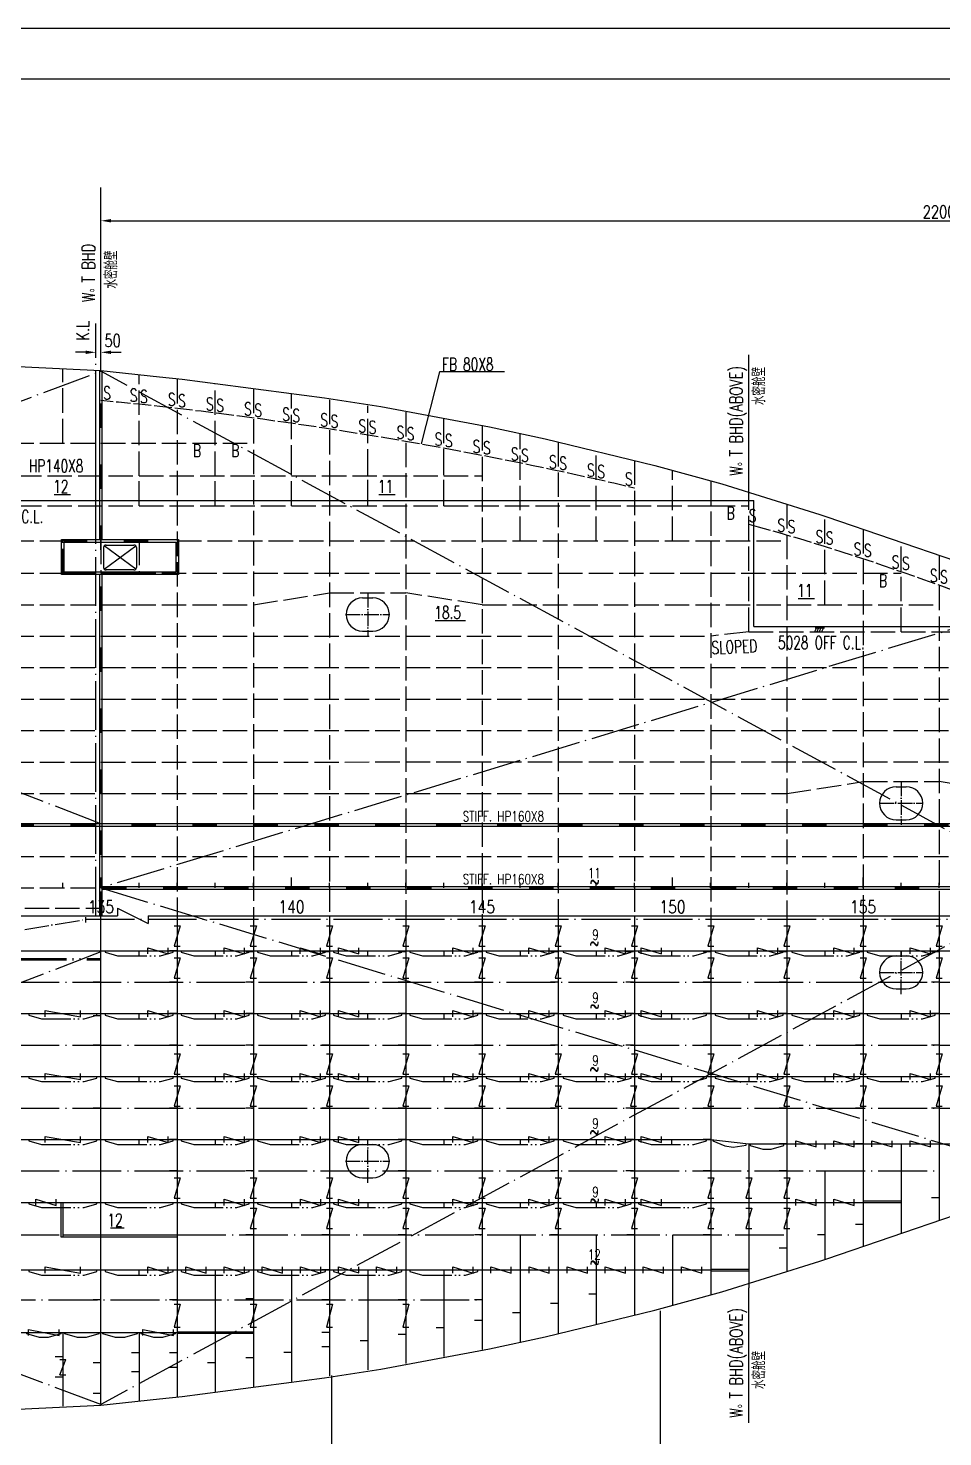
# Model space of a CAD drawing. Extents: x 373818 to 564480, y 322172 to 634257.
# Drawn here: x 522664 to 540666, y 414178 to 441899 of the extents above; entities that cross this region are included whole.
import ezdxf
from ezdxf.enums import TextEntityAlignment as Align

# ---------------------------------------------------------------- set-up
doc = ezdxf.new("R2010")
doc.units = 0
doc.header["$LTSCALE"] = 40
doc.header["$MEASUREMENT"] = 0
for name, pattern in [('ACAD_ISO02W100', [15, 12, -3]), ('ACAD_ISO03W100', [30, 12, -18]), ('ACAD_ISO04W100', [30.5, 24, -3, 0.5, -3]), ('ACAD_ISO05W100', [34, 24, -3, 0.5, -3, 0.5, -3])]:
    doc.linetypes.add(name, pattern=pattern)
doc.layers.get('0').update_dxf_attribs({"linetype": 'CONTINUOUS'})
doc.layers.get('DEFPOINTS').update_dxf_attribs({"linetype": 'CONTINUOUS'})
for name, color, linetype in [('01CONTINUOUS', 2, 'CONTINUOUS'), ('BT_ENG', 7, 'CONTINUOUS'), ('C-CEN', 4, 'ACAD_ISO04W100'), ('C-CON', 4, 'CONTINUOUS'), ('C-DAS', 4, 'ACAD_ISO02W100'), ('C-PH', 4, 'ACAD_ISO05W100'), ('FRAME', 7, 'CONTINUOUS'), ('Y-CON', 2, 'CONTINUOUS'), ('Y-DAS', 2, 'ACAD_ISO02W100'), ('Y-H', 2, 'ACAD_ISO03W100')]:
    doc.layers.add(name, color=color, linetype=linetype)
doc.styles.add('ROMANS', font='romans.shx', dxfattribs={"width": 0.75, "height": 250, "bigfont": 'hzdx.shx'})
doc.dimstyles.new('DM-100', dxfattribs={"dimscale": 0, "dimtxt": 250, "dimasz": 200, "dimexe": 30, "dimexo": 30, "dimgap": 50, "dimtad": 1, "dimdec": 0, "dimzin": 0, "dimdsep": 46, "dimtxsty": 'ROMANS', "dimcen": 0, "dimclrd": 1, "dimclre": 1, "dimclrt": 1, "dimadec": 0, "dimazin": 0, "dimtfac": 1, "dimtdec": 0, "dimtmove": 0, "dimatfit": 3, "dimfxl": 0, "dimtolj": 1, "dimtzin": 0, "dimarcsym": 0})

# ---------------------------------------------------------------- blocks, each defined once
blk = doc.blocks.new('*D15')
at = {"color": 1, "linetype": 'ByBlock', "transparency": 16777216}
blk.add_line((524296, 442500), (557628, 442500), dxfattribs=at)
for points in [[(524296, 442534), (524296, 442467), (524096, 442500)], [(557628, 442534), (557628, 442467), (557828, 442500)]]:
    blk.add_solid(points, dxfattribs=at)
at = {"layer": 'DEFPOINTS', "color": 0, "linetype": 'ByBlock', "transparency": 16777216}
for p in [(524096, 442500), (557828, 442500), (557828, 442500)]:
    blk.add_point(p, dxfattribs=at)
at = {"color": 1, "linetype": 'ByBlock', "transparency": 16777216, "insert": (540962, 442675), "char_height": 250, "attachment_point": 5, "style": 'ROMANS'}
blk.add_mtext('\\A1;2200 A.B.L', dxfattribs=at)

msp = doc.modelspace()

# ---------------------------------------------------------------- linework, layer by layer
at = {"color": 2}
msp.add_line((417692.4, 440899.4), (562792.4, 440899.4), dxfattribs=at)
for p, q in [((524096.41, 435134.75), (524096.41, 438765.05)), ((524096.41, 435303.84), (524096.41, 438765.05)), ((536846.41, 432842.19), (536846.41, 435471.88)), ((524071.41, 431836.75), (524071.41, 435150.11)), ((524121.41, 431836.75), (524121.41, 435145.32)), ((530759.68, 435133.95), (530401.3, 433718.13)), ((532038.97, 435133.95), (530759.68, 435133.95)), ((523321.41, 431146.75), (523321.41, 431836.75)), ((523321.41, 431836.75), (525621.41, 431836.75)), ((523371.41, 431196.75), (523371.41, 431786.75)), ((523371.41, 431786.75), (525571.41, 431786.75)), ((525571.41, 431786.75), (525571.41, 431196.75)), ((525621.41, 431836.75), (525621.41, 431146.75)), ((525621.41, 431146.75), (523321.41, 431146.75)), ((525571.41, 431196.75), (523371.41, 431196.75)), ((524071.41, 424431.75), (524071.41, 431146.75)), ((524121.41, 424431.75), (524121.41, 431146.75)), ((538107.51, 430021.75), (538330.6, 430021.75)), ((538178.55, 430097.15), (538141.18, 430021.75)), ((538151.94, 430097.15), (538337.47, 430097.15)), ((538221.84, 430097.15), (538184.47, 430021.75)), ((538268.41, 430097.15), (538231.04, 430021.75)), ((538316.3, 430097.15), (538278.93, 430021.75)), ((521096.41, 426244.75), (542821.41, 426244.75)), ((521096.41, 426194.75), (542821.41, 426194.75)), ((523346.41, 424981.75), (523346.41, 425081.75)), ((524096.41, 424981.75), (524096.41, 425181.75)), ((524121.41, 425006.75), (542821.41, 425006.75)), ((524846.41, 424981.75), (524846.41, 425081.75)), ((525596.41, 424981.75), (525596.41, 425081.75)), ((526346.41, 424981.75), (526346.41, 425081.75)), ((527096.41, 424981.75), (527096.41, 425081.75)), ((527846.41, 424981.75), (527846.41, 425181.75)), ((528596.41, 424981.75), (528596.41, 425081.75)), ((529346.41, 424981.75), (529346.41, 425081.75)), ((530096.41, 424981.75), (530096.41, 425081.75)), ((530846.41, 424981.75), (530846.41, 425081.75)), ((531596.41, 424981.75), (531596.41, 425181.75)), ((532346.41, 424981.75), (532346.41, 425081.75)), ((533096.41, 424981.75), (533096.41, 425081.75)), ((533846.41, 424981.75), (533846.41, 425081.75)), ((534596.41, 424981.75), (534596.41, 425081.75)), ((535346.41, 424981.75), (535346.41, 425181.75)), ((536096.41, 424981.75), (536096.41, 425081.75)), ((536846.41, 424981.75), (536846.41, 425081.75)), ((537596.41, 424981.75), (537596.41, 425081.75)), ((538346.41, 424981.75), (538346.41, 425081.75)), ((539096.41, 424981.75), (539096.41, 425181.75)), ((539846.41, 424981.75), (539846.41, 425081.75)), ((540596.41, 424981.75), (540596.41, 425081.75)), ((524121.41, 424956.75), (542821.41, 424956.75)), ((523306.42, 418792.08), (523306.42, 418111.76)), ((539096.41, 418822.08), (539846.41, 418822.08)), ((539096.41, 418792.08), (539846.41, 418792.08)), ((523306.42, 418111.76), (525596.41, 418111.76)), ((524284.55, 418292.98), (524551.57, 418292.98)), ((536098.41, 417476.75), (536846.41, 417476.75)), ((536098.41, 417446.75), (536846.41, 417446.75)), ((536846.41, 414456.05), (536846.41, 417108.36)), ((535101.26, 416659.39), (535101.26, 411532.75)), ((525596.41, 416246.75), (527096.41, 416246.75)), ((525596.41, 416216.75), (527096.41, 416216.75)), ((523286.41, 415701.75), (523406.41, 415701.75)), ((523287.26, 415400.23), (523406.41, 415701.75)), ((523287.26, 415400.23), (523407.26, 415400.23)), ((528636.21, 415382.29), (528636.21, 411532.75))]:
    msp.add_line(p, q)
at = {"color": 1, "linetype": 'ByBlock'}
for p, q in [((523796.41, 435520.76), (523596.41, 435520.76)), ((524296.41, 435520.76), (524496.41, 435520.76))]:
    msp.add_line(p, q, dxfattribs=at)
at = {"color": 1}
for p, q in [((523996.41, 432601.77), (523996.41, 435169.4)), ((521196.41, 432601.77), (536946.41, 432601.75)), ((536946.41, 430121.75), (536946.41, 432601.75)), ((536946.41, 430121.75), (542846.41, 430121.75)), ((521096.41, 424431.75), (524423.46, 424431.75)), ((524423.46, 424580.88), (525023.08, 424282.62)), ((524423.46, 424580.88), (524423.46, 424431.75)), ((525023.08, 424431.75), (547071.4, 424431.75)), ((525023.08, 424431.75), (525023.08, 424282.62))]:
    msp.add_line(p, q, dxfattribs=at)
for points in [[(525536.41, 424236.75), (525656.41, 424236.75), (525536.41, 423836.75), (525656.41, 423836.75)], [(527036.41, 424236.75), (527156.41, 424236.75), (527036.41, 423836.75), (527156.41, 423836.75)], [(528536.41, 424236.75), (528656.41, 424236.75), (528536.41, 423836.75), (528656.41, 423836.75)], [(530036.41, 424236.75), (530156.41, 424236.75), (530036.41, 423836.75), (530156.41, 423836.75)], [(531536.41, 424236.75), (531656.41, 424236.75), (531536.41, 423836.75), (531656.41, 423836.75)], [(533036.41, 424236.75), (533156.41, 424236.75), (533036.41, 423836.75), (533156.41, 423836.75)], [(534536.41, 424236.75), (534656.41, 424236.75), (534536.41, 423836.75), (534656.41, 423836.75)], [(536038.41, 424236.75), (536158.41, 424236.75), (536038.41, 423836.75), (536158.41, 423836.75)], [(537536.41, 424236.75), (537656.41, 424236.75), (537536.41, 423836.75), (537656.41, 423836.75)], [(539036.41, 424236.75), (539156.41, 424236.75), (539036.41, 423836.75), (539156.41, 423836.75)], [(540536.41, 424236.75), (540656.41, 424236.75), (540536.41, 423836.75), (540656.41, 423836.75)], [(525019.44, 423683.75), (525019.44, 423803.75), (525419.44, 423683.75), (525419.44, 423803.75)], [(525536.41, 423606.75), (525656.41, 423606.75), (525536.41, 423206.75), (525656.41, 423206.75)], [(526519.44, 423683.75), (526519.44, 423803.75), (526919.44, 423683.75), (526919.44, 423803.75)], [(527036.41, 423606.75), (527156.41, 423606.75), (527036.41, 423206.75), (527156.41, 423206.75)], [(528019.44, 423683.75), (528019.44, 423803.75), (528419.44, 423683.75), (528419.44, 423803.75)], [(528536.41, 423606.75), (528656.41, 423606.75), (528536.41, 423206.75), (528656.41, 423206.75)], [(528769.39, 423683.76), (528769.39, 423803.76), (529169.39, 423683.76), (529169.39, 423803.76)], [(530036.41, 423606.75), (530156.41, 423606.75), (530036.41, 423206.75), (530156.41, 423206.75)], [(531019.44, 423683.75), (531019.44, 423803.75), (531419.44, 423683.75), (531419.44, 423803.75)], [(531536.41, 423606.75), (531656.41, 423606.75), (531536.41, 423206.75), (531656.41, 423206.75)], [(532519.44, 423683.75), (532519.44, 423803.75), (532919.44, 423683.75), (532919.44, 423803.75)], [(533036.41, 423606.75), (533156.41, 423606.75), (533036.41, 423206.75), (533156.41, 423206.75)], [(534019.44, 423683.75), (534019.44, 423803.75), (534419.44, 423683.75), (534419.44, 423803.75)], [(534536.41, 423606.75), (534656.41, 423606.75), (534536.41, 423206.75), (534656.41, 423206.75)], [(534727.4, 423683.75), (534727.4, 423803.75), (535127.4, 423683.75), (535127.4, 423803.75)], [(536038.41, 423606.75), (536158.41, 423606.75), (536038.41, 423206.75), (536158.41, 423206.75)], [(537021.44, 423683.75), (537021.44, 423803.75), (537421.44, 423683.75), (537421.44, 423803.75)], [(537536.41, 423606.75), (537656.41, 423606.75), (537536.41, 423206.75), (537656.41, 423206.75)], [(538521.44, 423683.75), (538521.44, 423803.75), (538921.44, 423683.75), (538921.44, 423803.75)], [(539036.41, 423606.75), (539156.41, 423606.75), (539036.41, 423206.75), (539156.41, 423206.75)], [(540021.44, 423683.75), (540021.44, 423803.75), (540421.44, 423683.75), (540421.44, 423803.75)], [(540536.41, 423606.75), (540656.41, 423606.75), (540536.41, 423206.75), (540656.41, 423206.75)], [(522996.41, 422445.75), (522996.41, 422565.75), (523696.41, 422445.75), (523696.41, 422565.75)], [(525019.44, 422445.75), (525019.44, 422565.75), (525419.44, 422445.75), (525419.44, 422565.75)], [(526519.44, 422445.75), (526519.44, 422565.75), (526919.44, 422445.75), (526919.44, 422565.75)], [(528019.44, 422445.75), (528019.44, 422565.75), (528419.44, 422445.75), (528419.44, 422565.75)], [(528769.39, 422445.76), (528769.39, 422565.76), (529169.39, 422445.76), (529169.39, 422565.76)], [(531019.44, 422445.75), (531019.44, 422565.75), (531419.44, 422445.75), (531419.44, 422565.75)], [(532519.44, 422445.75), (532519.44, 422565.75), (532919.44, 422445.75), (532919.44, 422565.75)], [(534019.44, 422445.75), (534019.44, 422565.75), (534419.44, 422445.75), (534419.44, 422565.75)], [(534727.4, 422445.75), (534727.4, 422565.75), (535127.4, 422445.75), (535127.4, 422565.75)], [(537021.44, 422445.75), (537021.44, 422565.75), (537421.44, 422445.75), (537421.44, 422565.75)], [(538521.44, 422445.75), (538521.44, 422565.75), (538921.44, 422445.75), (538921.44, 422565.75)], [(540021.44, 422445.75), (540021.44, 422565.75), (540421.44, 422445.75), (540421.44, 422565.75)], [(525536.41, 421716.75), (525656.41, 421716.75), (525536.41, 421316.75), (525656.41, 421316.75)], [(527036.41, 421716.75), (527156.41, 421716.75), (527036.41, 421316.75), (527156.41, 421316.75)], [(528536.41, 421716.75), (528656.41, 421716.75), (528536.41, 421316.75), (528656.41, 421316.75)], [(530036.41, 421716.75), (530156.41, 421716.75), (530036.41, 421316.75), (530156.41, 421316.75)], [(531536.41, 421716.75), (531656.41, 421716.75), (531536.41, 421316.75), (531656.41, 421316.75)], [(533036.41, 421716.75), (533156.41, 421716.75), (533036.41, 421316.75), (533156.41, 421316.75)], [(534536.41, 421716.75), (534656.41, 421716.75), (534536.41, 421316.75), (534656.41, 421316.75)], [(536038.41, 421716.75), (536158.41, 421716.75), (536038.41, 421316.75), (536158.41, 421316.75)], [(537536.41, 421716.75), (537656.41, 421716.75), (537536.41, 421316.75), (537656.41, 421316.75)], [(539036.41, 421716.75), (539156.41, 421716.75), (539036.41, 421316.75), (539156.41, 421316.75)], [(540536.41, 421716.75), (540656.41, 421716.75), (540536.41, 421316.75), (540656.41, 421316.75)], [(522996.41, 421207.75), (522996.41, 421327.75), (523696.41, 421207.75), (523696.41, 421327.75)], [(526519.44, 421207.75), (526519.44, 421327.75), (526919.44, 421207.75), (526919.44, 421327.75)], [(528019.44, 421207.75), (528019.44, 421327.75), (528419.44, 421207.75), (528419.44, 421327.75)], [(528769.39, 421207.76), (528769.39, 421327.76), (529169.39, 421207.76), (529169.39, 421327.76)], [(531019.44, 421207.75), (531019.44, 421327.75), (531419.44, 421207.75), (531419.44, 421327.75)], [(532519.44, 421207.75), (532519.44, 421327.75), (532919.44, 421207.75), (532919.44, 421327.75)], [(534019.44, 421207.75), (534019.44, 421327.75), (534419.44, 421207.75), (534419.44, 421327.75)], [(534727.4, 421207.75), (534727.4, 421327.75), (535127.4, 421207.75), (535127.4, 421327.75)], [(537021.44, 421207.75), (537021.44, 421327.75), (537421.44, 421207.75), (537421.44, 421327.75)], [(538521.44, 421207.75), (538521.44, 421327.75), (538921.44, 421207.75), (538921.44, 421327.75)], [(540021.44, 421207.75), (540021.44, 421327.75), (540421.44, 421207.75), (540421.44, 421327.75)], [(525536.41, 421086.75), (525656.41, 421086.75), (525536.41, 420686.75), (525656.41, 420686.75)], [(527036.41, 421086.75), (527156.41, 421086.75), (527036.41, 420686.75), (527156.41, 420686.75)], [(528536.41, 421086.75), (528656.41, 421086.75), (528536.41, 420686.75), (528656.41, 420686.75)], [(530036.41, 421086.75), (530156.41, 421086.75), (530036.41, 420686.75), (530156.41, 420686.75)], [(531536.41, 421086.75), (531656.41, 421086.75), (531536.41, 420686.75), (531656.41, 420686.75)], [(533036.41, 421086.75), (533156.41, 421086.75), (533036.41, 420686.75), (533156.41, 420686.75)], [(534517.42, 421086.75), (534637.42, 421086.75), (534517.42, 420686.75), (534637.42, 420686.75)], [(536038.41, 421086.75), (536158.41, 421086.75), (536038.41, 420686.75), (536158.41, 420686.75)], [(537536.41, 421086.75), (537656.41, 421086.75), (537536.41, 420686.75), (537656.41, 420686.75)], [(539036.41, 421086.75), (539156.41, 421086.75), (539036.41, 420686.75), (539156.41, 420686.75)], [(540536.41, 421086.75), (540656.41, 421086.75), (540536.41, 420686.75), (540656.41, 420686.75)], [(522996.41, 419969.75), (522996.41, 420089.75), (523696.41, 419969.75), (523696.41, 420089.75)], [(525019.44, 419969.75), (525019.44, 420089.75), (525419.44, 419969.75), (525419.44, 420089.75)], [(526519.44, 419969.74), (526519.44, 420089.74), (526919.44, 419969.74), (526919.44, 420089.74)], [(528019.44, 419969.74), (528019.44, 420089.74), (528419.44, 419969.74), (528419.44, 420089.74)], [(528769.39, 419969.75), (528769.39, 420089.75), (529169.39, 419969.75), (529169.39, 420089.75)], [(531019.44, 419969.74), (531019.44, 420089.74), (531419.44, 419969.74), (531419.44, 420089.74)], [(532519.44, 419969.74), (532519.44, 420089.74), (532919.44, 419969.74), (532919.44, 420089.74)], [(534019.44, 419969.74), (534019.44, 420089.74), (534419.44, 419969.74), (534419.44, 420089.74)], [(534727.4, 419969.74), (534727.4, 420089.74), (535127.4, 419969.74), (535127.4, 420089.74)], [(537771.44, 419881.74), (537771.44, 420001.74), (538171.44, 419881.74), (538171.44, 420001.74)], [(538521.44, 419881.74), (538521.44, 420001.74), (538921.44, 419881.74), (538921.44, 420001.74)], [(539271.44, 419881.74), (539271.44, 420001.74), (539671.44, 419881.74), (539671.44, 420001.74)], [(540021.44, 419881.74), (540021.44, 420001.74), (540421.44, 419881.74), (540421.44, 420001.74)], [(525536.41, 419276.75), (525656.41, 419276.75), (525536.41, 418876.75), (525656.41, 418876.75)], [(527036.41, 419276.75), (527156.41, 419276.75), (527036.41, 418876.75), (527156.41, 418876.75)], [(528536.41, 419276.75), (528656.41, 419276.75), (528536.41, 418876.75), (528656.41, 418876.75)], [(530036.41, 419276.75), (530156.41, 419276.75), (530036.41, 418876.75), (530156.41, 418876.75)], [(531536.41, 419276.75), (531656.41, 419276.75), (531536.41, 418876.75), (531656.41, 418876.75)], [(533036.41, 419276.75), (533156.41, 419276.75), (533036.41, 418876.75), (533156.41, 418876.75)], [(534536.41, 419276.75), (534656.41, 419276.75), (534536.41, 418876.75), (534656.41, 418876.75)], [(536038.41, 419276.75), (536158.41, 419276.75), (536038.41, 418876.75), (536158.41, 418876.75)], [(536786.41, 419276.75), (536906.41, 419276.75), (536786.41, 418876.75), (536906.41, 418876.75)], [(537536.41, 419276.75), (537656.41, 419276.75), (537536.41, 418876.75), (537656.41, 418876.75)], [(522815.59, 418732.07), (522815.59, 418852.07), (523215.59, 418732.07), (523215.59, 418852.07)], [(526521.44, 418732.08), (526521.44, 418852.08), (526921.44, 418732.08), (526921.44, 418852.08)], [(527036.41, 418677.08), (527156.41, 418677.08), (527036.41, 418277.08), (527156.41, 418277.08)], [(528021.44, 418732.08), (528021.44, 418852.08), (528421.44, 418732.08), (528421.44, 418852.08)], [(528536.41, 418677.08), (528656.41, 418677.08), (528536.41, 418277.08), (528656.41, 418277.08)], [(528771.39, 418732.1), (528771.39, 418852.1), (529171.39, 418732.1), (529171.39, 418852.1)], [(530036.41, 418677.08), (530156.41, 418677.08), (530036.41, 418277.08), (530156.41, 418277.08)], [(531019.44, 418732.07), (531019.44, 418852.07), (531419.44, 418732.07), (531419.44, 418852.07)], [(531536.41, 418677.08), (531656.41, 418677.08), (531536.41, 418277.08), (531656.41, 418277.08)], [(532519.44, 418732.07), (532519.44, 418852.07), (532919.44, 418732.07), (532919.44, 418852.07)], [(533036.41, 418677.08), (533156.41, 418677.08), (533036.41, 418277.08), (533156.41, 418277.08)], [(534019.44, 418732.07), (534019.44, 418852.07), (534419.44, 418732.07), (534419.44, 418852.07)], [(534536.41, 418677.08), (534656.41, 418677.08), (534536.41, 418277.08), (534656.41, 418277.08)], [(534727.4, 418732.07), (534727.4, 418852.07), (535127.4, 418732.07), (535127.4, 418852.07)], [(536038.41, 418677.08), (536158.41, 418677.08), (536038.41, 418277.08), (536158.41, 418277.08)], [(536786.41, 418677.08), (536906.41, 418677.08), (536786.41, 418277.08), (536906.41, 418277.08)], [(537536.41, 418677.08), (537656.41, 418677.08), (537536.41, 418277.08), (537656.41, 418277.08)], [(537771.44, 418732.08), (537771.44, 418852.08), (538171.44, 418732.08), (538171.44, 418852.08)], [(538521.44, 418732.08), (538521.44, 418852.08), (538921.44, 418732.08), (538921.44, 418852.08)], [(522996.41, 417401.75), (522996.41, 417521.75), (523696.41, 417401.75), (523696.41, 417521.75)], [(525019.44, 417401.75), (525019.44, 417521.75), (525419.44, 417401.75), (525419.44, 417521.75)], [(525769.44, 417401.74), (525769.44, 417521.74), (526169.44, 417401.74), (526169.44, 417521.74)], [(526519.44, 417401.74), (526519.44, 417521.74), (526919.44, 417401.74), (526919.44, 417521.74)], [(527271.44, 417401.76), (527271.44, 417521.76), (527671.44, 417401.76), (527671.44, 417521.76)], [(528021.44, 417401.76), (528021.44, 417521.76), (528421.44, 417401.76), (528421.44, 417521.76)], [(528771.39, 417401.77), (528771.39, 417521.77), (529171.39, 417401.77), (529171.39, 417521.77)], [(529521.39, 417401.77), (529521.39, 417521.77), (529921.39, 417401.77), (529921.39, 417521.77)], [(531021.44, 417401.76), (531021.44, 417521.76), (531421.44, 417401.76), (531421.44, 417521.76)], [(531771.44, 417401.76), (531771.44, 417521.76), (532171.44, 417401.76), (532171.44, 417521.76)], [(532521.44, 417401.76), (532521.44, 417521.76), (532921.44, 417401.76), (532921.44, 417521.76)], [(533271.44, 417401.76), (533271.44, 417521.76), (533671.44, 417401.76), (533671.44, 417521.76)], [(534021.44, 417401.76), (534021.44, 417521.76), (534421.44, 417401.76), (534421.44, 417521.76)], [(534771.44, 417401.76), (534771.44, 417521.76), (535171.44, 417401.76), (535171.44, 417521.76)], [(535523.44, 417401.76), (535523.44, 417521.76), (535923.44, 417401.76), (535923.44, 417521.76)], [(525536.41, 416786.75), (525656.41, 416786.75), (525536.41, 416336.75), (525656.41, 416336.75)], [(527036.41, 416786.75), (527156.41, 416786.75), (527036.41, 416336.75), (527156.41, 416336.75)], [(528536.41, 416786.75), (528656.41, 416786.75), (528536.41, 416336.75), (528656.41, 416336.75)], [(530036.41, 416786.74), (530156.41, 416786.74), (530036.41, 416336.74), (530156.41, 416336.74)], [(522671.41, 416171.75), (522671.41, 416291.75), (523271.41, 416171.75), (523271.41, 416291.75)], [(524921.41, 416171.75), (524921.41, 416291.75), (525521.41, 416171.75), (525521.41, 416291.75)]]:
    msp.add_lwpolyline(points)
at = {"color": 1, "linetype": 'ByBlock'}
for points in [[(523796.41, 435554.1), (523796.41, 435487.43), (523996.41, 435520.76)], [(524296.41, 435554.1), (524296.41, 435487.43), (524096.41, 435520.76)]]:
    msp.add_solid(points, dxfattribs=at)
at = {"layer": '01CONTINUOUS', "linetype": 'Continuous'}
msp.add_line((527846.41, 417461.75), (527846.41, 415264.52), dxfattribs=at)
at = {"layer": 'BT_ENG'}
msp.add_line((415192.4, 441899.4), (563792.4, 441899.4), dxfattribs=at)
at = {"layer": 'C-CEN'}
for p, q in [((523996.41, 424431.75), (523996.41, 436088.34)), ((524096.41, 426241.75), (500096.41, 435477.82)), ((500096.41, 426241.75), (524096.41, 435147.72)), ((542846.41, 424981.75), (524096.41, 435147.72)), ((524161.2, 431251.42), (524781.64, 431712.1)), ((524781.64, 431251.39), (524161.2, 431712.1)), ((542846.41, 430676.92), (524096.41, 424981.75)), ((524096.41, 424981.75), (542846.41, 419286.59)), ((542846.41, 424981.75), (524096.42, 414815.79)), ((523796.41, 424362.75), (547046.58, 424362.75)), ((524096.42, 414815.79), (500096.44, 423721.75)), ((524096.41, 423721.75), (500096.79, 414485.69)), ((521096.41, 423124.75), (547046.91, 423124.75)), ((521096.41, 421886.75), (547047.25, 421886.75)), ((521096.41, 420648.75), (544646.41, 420648.75)), ((521096.41, 419410.75), (540596.41, 419410.75)), ((521096.41, 418151.75), (523346.42, 418151.76)), ((525596.41, 418154.36), (537596.41, 418154.37)), ((521846.41, 416871.75), (531596.41, 416871.75))]:
    msp.add_line(p, q, dxfattribs=at)
at = {"layer": 'C-CEN', "ltscale": 0.3}
for p, q in [((529346.41, 430785.75), (529346.41, 429933.75)), ((528912.41, 430359.75), (529780.41, 430359.75)), ((539846.41, 427071.73), (539846.41, 426219.73)), ((539412.41, 426645.73), (540280.41, 426645.73)), ((539846.41, 422891.78), (539846.41, 423743.78)), ((539412.41, 423317.78), (540280.41, 423317.78)), ((529346.41, 419177.75), (529346.41, 420029.75)), ((528912.41, 419603.75), (529780.41, 419603.75))]:
    msp.add_line(p, q, dxfattribs=at)
at = {"layer": 'C-CEN', "ltscale": 0.5}
msp.add_line((522596.41, 424162.75), (523796.41, 424362.75), dxfattribs=at)
at = {"layer": 'C-CON'}
for p, q in [((523174.98, 432722.69), (523496.2, 432722.69)), ((529564.64, 432722.69), (529885.86, 432722.69)), ((524146.56, 431676.74), (524146.56, 431286.77)), ((524196.56, 431726.74), (524746.29, 431726.74)), ((524796.29, 431676.74), (524796.29, 431286.75)), ((524746.28, 431236.75), (524196.55, 431236.77)), ((529246.41, 430685.75), (529446.41, 430685.75)), ((537818.41, 430673.67), (538139.64, 430673.67)), ((530674.98, 430242.68), (531272.21, 430242.68)), ((529246.41, 430033.75), (529446.41, 430033.75)), ((539746.41, 426971.73), (539946.41, 426971.73)), ((539746.41, 426319.73), (539946.41, 426319.73)), ((539746.41, 423643.78), (539946.41, 423643.78)), ((539746.41, 422991.78), (539946.41, 422991.78)), ((529246.41, 419929.75), (529446.41, 419929.75)), ((529246.41, 419929.75), (529446.41, 419929.75)), ((529246.41, 419277.75), (529446.41, 419277.75))]:
    msp.add_line(p, q, dxfattribs=at)
for centre, radius, start, end in [((524196.56, 431676.74), 50, 90, 180), ((524746.29, 431676.74), 50, 0, 90), ((524196.56, 431286.77), 50, 180, 269.997779), ((524746.29, 431286.75), 50, 269.997779, 0), ((529246.41, 430359.75), 326, 90, 270), ((529446.41, 430359.75), 326, 270, 90), ((539746.41, 426645.73), 326, 90, 270), ((539946.41, 426645.73), 326, 270, 90), ((539746.41, 423317.78), 326, 90, 270), ((539946.41, 423317.78), 326, 270, 90), ((529246.41, 419603.75), 326, 90, 270), ((529446.41, 419603.75), 326, 270, 90)]:
    msp.add_arc(centre, radius, start, end, dxfattribs=at)
at = {"layer": 'C-DAS'}
for p, q in [((521846.41, 433091.76), (531596.41, 433091.75)), ((521096.41, 431811.76), (523346.41, 431811.75)), ((525596.41, 431811.75), (537596.41, 431811.75)), ((521096.41, 430552.75), (527096.41, 430552.75)), ((527096.41, 430552.75), (528596.41, 430785.75)), ((528596.41, 430785.75), (530096.41, 430785.75)), ((531596.41, 430552.75), (530096.41, 430785.75)), ((531596.41, 430552.75), (540596.41, 430552.75)), ((521096.41, 429314.75), (544646.41, 429314.75)), ((521096.41, 428076.75), (547033.32, 428076.75)), ((537596.41, 426838.75), (539096.41, 427071.73)), ((539096.41, 427071.73), (540596.41, 427071.73)), ((542096.41, 426838.75), (540596.41, 427071.73)), ((521096.41, 426838.75), (537596.41, 426838.75)), ((521096.41, 425600.75), (547033.39, 425600.75)), ((521096.41, 424981.75), (524121.41, 424981.75)), ((477596.41, 424581.75), (524096.41, 424581.75))]:
    msp.add_line(p, q, dxfattribs=at)
at = {"layer": 'C-DAS', "ltscale": 0.5}
for points in [[(524096.41, 434577.72), (524440.41, 434544.75), (524847.41, 434503.75), (525253.41, 434459.75), (525660.41, 434413.75), (526066.41, 434365.75), (526471.41, 434315.75), (526877.41, 434263.75), (527282.41, 434208.75), (527687.41, 434151.75), (528092.41, 434093.75), (528496.41, 434032.75), (528905.41, 433969.75), (529314.41, 433903.75), (529723.41, 433835.75), (530131.41, 433765.75), (530539.41, 433693.75), (530946.41, 433619.75), (531353.41, 433543.75), (531760.41, 433464.75), (532166.41, 433384.75), (532571.41, 433301.75), (532977.41, 433216.75), (533382.41, 433129.75), (533786.41, 433040.75), (534190.41, 432949.75), (534593.41, 432855.75), (534596.41, 432855.04)], [(536846.41, 432139.15), (537034.41, 432087.75), (537439.41, 431972.75), (537843.41, 431854.75), (538246.41, 431732.75), (538656.41, 431603.75), (539065.41, 431470.75), (539473.41, 431333.75), (539880.42, 431193.75), (540285.41, 431049.75), (540690.41, 430903.75), (541093.41, 430753.75), (541496.41, 430601.75), (541905.41, 430444.75), (542314.41, 430284.75), (542721.41, 430122.75), (542846.41, 430072.39)]]:
    msp.add_lwpolyline(points, dxfattribs=at)
at = {"layer": 'C-PH'}
for p, q in [((521096.41, 423588.75), (524096.41, 423588.75)), ((521096.41, 423563.75), (524096.41, 423563.75))]:
    msp.add_line(p, q, dxfattribs=at)
at = {"layer": 'C-PH', "ltscale": 0.6}
for points in [[(524176.41, 423743.75), (524176.41, 423714.12), (524424.45, 423643.75), (525268.38, 423643.75), (525516.41, 423714.12), (525516.41, 423743.75)], [(525676.41, 423743.75), (525676.41, 423714.12), (525924.45, 423643.75), (526768.38, 423643.75), (527016.41, 423714.12), (527016.41, 423743.75)], [(527176.41, 423743.75), (527176.41, 423714.12), (527424.45, 423643.75), (528268.38, 423643.75), (528516.41, 423714.12), (528516.41, 423743.75)], [(528676.41, 423743.75), (528676.41, 423714.12), (528924.45, 423643.75), (529768.38, 423643.75), (530016.41, 423714.12), (530016.41, 423743.75)], [(530176.41, 423743.75), (530176.41, 423714.12), (530424.45, 423643.75), (531268.38, 423643.75), (531516.41, 423714.12), (531516.41, 423743.75)], [(531676.41, 423743.75), (531676.41, 423714.12), (531924.45, 423643.75), (532768.38, 423643.75), (533016.41, 423714.12), (533016.41, 423743.75)], [(533195.41, 423743.75), (533195.41, 423714.12), (533443.44, 423643.75), (534287.37, 423643.75), (534535.41, 423714.12), (534535.41, 423743.75)], [(534676.41, 423743.75), (534676.41, 423714.12), (534924.45, 423643.75), (535768.38, 423643.75), (536016.41, 423714.12), (536016.41, 423743.75)], [(536185.24, 423743.75), (536185.24, 423714.12), (536433.28, 423643.75), (537277.2, 423643.75), (537525.24, 423714.12), (537525.24, 423743.75)], [(537695.31, 423743.75), (537695.31, 423714.12), (537943.35, 423643.75), (538787.27, 423643.75), (539035.31, 423714.12), (539035.31, 423743.75)], [(539176.41, 423743.75), (539176.41, 423714.12), (539424.45, 423643.75), (540268.38, 423643.75), (540516.41, 423714.12), (540516.41, 423743.75)], [(522676.41, 422505.75), (522676.41, 422476.12), (522924.45, 422405.75), (523768.38, 422405.75), (524016.41, 422476.12), (524016.41, 422505.75)], [(524176.41, 422505.75), (524176.41, 422476.12), (524424.45, 422405.75), (525268.38, 422405.75), (525516.41, 422476.12), (525516.41, 422505.75)], [(525676.41, 422505.75), (525676.41, 422476.12), (525924.45, 422405.75), (526768.38, 422405.75), (527016.41, 422476.12), (527016.41, 422505.75)], [(527176.41, 422505.75), (527176.41, 422476.12), (527424.45, 422405.75), (528268.38, 422405.75), (528516.41, 422476.12), (528516.41, 422505.75)], [(528676.41, 422505.75), (528676.41, 422476.12), (528924.45, 422405.75), (529768.38, 422405.75), (530016.41, 422476.12), (530016.41, 422505.75)], [(530176.41, 422505.75), (530176.41, 422476.12), (530424.45, 422405.75), (531268.38, 422405.75), (531516.41, 422476.12), (531516.41, 422505.75)], [(531676.41, 422505.75), (531676.41, 422476.12), (531924.45, 422405.75), (532768.38, 422405.75), (533016.41, 422476.12), (533016.41, 422505.75)], [(533195.41, 422505.75), (533195.41, 422476.12), (533443.44, 422405.75), (534287.37, 422405.75), (534535.41, 422476.12), (534535.41, 422505.75)], [(534676.41, 422505.75), (534676.41, 422476.12), (534924.45, 422405.75), (535768.38, 422405.75), (536016.41, 422476.12), (536016.41, 422505.75)], [(536185.24, 422505.75), (536185.24, 422476.12), (536433.28, 422405.75), (537277.2, 422405.75), (537525.24, 422476.12), (537525.24, 422505.75)], [(537695.31, 422505.75), (537695.31, 422476.12), (537943.35, 422405.75), (538787.27, 422405.75), (539035.31, 422476.12), (539035.31, 422505.75)], [(539176.41, 422505.75), (539176.41, 422476.12), (539424.45, 422405.75), (540268.38, 422405.75), (540516.41, 422476.12), (540516.41, 422505.75)], [(522676.41, 421267.75), (522676.41, 421238.12), (522924.45, 421167.75), (523768.38, 421167.75), (524016.41, 421238.12), (524016.41, 421267.75)], [(524176.41, 421267.75), (524176.41, 421238.12), (524424.45, 421167.75), (525268.38, 421167.75), (525516.41, 421238.12), (525516.41, 421267.75)], [(525676.41, 421267.75), (525676.41, 421238.12), (525924.45, 421167.75), (526768.38, 421167.75), (527016.41, 421238.12), (527016.41, 421267.75)], [(527176.41, 421267.75), (527176.41, 421238.12), (527424.45, 421167.75), (528268.38, 421167.75), (528516.41, 421238.12), (528516.41, 421267.75)], [(528676.41, 421267.75), (528676.41, 421238.12), (528924.45, 421167.75), (529768.38, 421167.75), (530016.41, 421238.12), (530016.41, 421267.75)], [(530176.41, 421267.75), (530176.41, 421238.12), (530424.45, 421167.75), (531268.38, 421167.75), (531516.41, 421238.12), (531516.41, 421267.75)], [(531676.41, 421267.75), (531676.41, 421238.12), (531924.45, 421167.75), (532768.38, 421167.75), (533016.41, 421238.12), (533016.41, 421267.75)], [(533195.41, 421267.75), (533195.41, 421238.12), (533443.44, 421167.75), (534287.37, 421167.75), (534535.41, 421238.12), (534535.41, 421267.75)], [(534676.41, 421267.75), (534676.41, 421238.12), (534924.45, 421167.75), (535768.38, 421167.75), (536016.41, 421238.12), (536016.41, 421267.75)], [(536185.24, 421267.75), (536185.24, 421238.12), (536433.28, 421167.75), (537277.2, 421167.75), (537525.24, 421238.12), (537525.24, 421267.75)], [(537695.31, 421267.75), (537695.31, 421238.12), (537943.35, 421167.75), (538787.27, 421167.75), (539035.31, 421238.12), (539035.31, 421267.75)], [(539176.41, 421267.75), (539176.41, 421238.12), (539424.45, 421167.75), (540268.38, 421167.75), (540516.41, 421238.12), (540516.41, 421267.75)], [(522676.41, 420029.75), (522676.41, 420000.12), (522924.45, 419929.75), (523768.38, 419929.75), (524016.41, 420000.12), (524016.41, 420029.75)], [(524176.41, 420029.75), (524176.41, 420000.12), (524424.45, 419929.75), (525268.38, 419929.75), (525516.41, 420000.12), (525516.41, 420029.75)], [(525676.41, 420029.75), (525676.41, 420000.12), (525924.45, 419929.75), (526768.38, 419929.75), (527016.41, 420000.12), (527016.41, 420029.75)], [(527176.41, 420029.75), (527176.41, 420000.12), (527424.45, 419929.75), (528268.38, 419929.75), (528516.41, 420000.12), (528516.41, 420029.75)], [(528676.41, 420029.75), (528676.41, 420000.12), (528924.45, 419929.75), (529768.38, 419929.75), (530016.41, 420000.12), (530016.41, 420029.75)], [(530176.41, 420029.75), (530176.41, 420000.12), (530424.45, 419929.75), (531268.38, 419929.75), (531516.41, 420000.12), (531516.41, 420029.75)], [(531676.41, 420029.75), (531676.41, 420000.12), (531924.45, 419929.75), (532768.38, 419929.75), (533016.41, 420000.12), (533016.41, 420029.75)], [(533195.41, 420029.75), (533195.41, 420000.12), (533443.44, 419929.75), (534287.37, 419929.75), (534535.41, 420000.12), (534535.41, 420029.75)], [(534676.41, 420029.75), (534676.41, 420000.12), (534924.45, 419929.75), (535768.38, 419929.75), (536016.41, 420000.12), (536016.41, 420029.75)], [(536139.5, 420024.92), (536141.48, 420003.19), (536378.34, 419901.35), (536540.89, 419880.15), (536795.94, 419917.86), (536799.77, 419947.24)], [(536876.41, 419941.75), (536876.41, 419912.12), (537124.45, 419841.75), (537288.38, 419841.75), (537536.41, 419912.12), (537536.41, 419941.75)], [(522676.41, 418792.08), (522676.41, 418762.45), (522924.45, 418692.08), (523768.38, 418692.08), (524016.41, 418762.45), (524016.41, 418792.08)], [(524176.41, 418792.08), (524176.41, 418762.45), (524424.45, 418692.08), (525268.38, 418692.08), (525516.41, 418762.45), (525516.41, 418792.08)], [(525676.41, 418792.1), (525676.41, 418762.47), (525924.45, 418692.1), (526768.38, 418692.1), (527016.41, 418762.47), (527016.41, 418792.1)], [(527176.41, 418792.1), (527176.41, 418762.47), (527424.45, 418692.1), (528268.38, 418692.1), (528516.41, 418762.47), (528516.41, 418792.1)], [(528676.41, 418792.1), (528676.41, 418762.47), (528924.45, 418692.1), (529768.38, 418692.1), (530016.41, 418762.47), (530016.41, 418792.1)], [(530176.41, 418792.08), (530176.41, 418762.45), (530424.45, 418692.08), (531268.38, 418692.08), (531516.41, 418762.45), (531516.41, 418792.08)], [(531676.41, 418792.08), (531676.41, 418762.45), (531924.45, 418692.08), (532768.38, 418692.08), (533016.41, 418762.45), (533016.41, 418792.08)], [(533195.41, 418792.08), (533195.41, 418762.45), (533443.44, 418692.08), (534287.37, 418692.08), (534535.41, 418762.45), (534535.41, 418792.08)], [(534676.41, 418792.08), (534676.41, 418762.45), (534924.45, 418692.08), (535768.38, 418692.08), (536016.41, 418762.45), (536016.41, 418792.08)], [(522676.41, 417461.75), (522676.41, 417432.12), (522924.45, 417361.75), (523768.38, 417361.75), (524016.41, 417432.12), (524016.41, 417461.75)], [(524176.41, 417461.75), (524176.41, 417432.12), (524424.45, 417361.75), (525268.38, 417361.75), (525516.41, 417432.12), (525516.41, 417461.75)], [(525676.41, 417461.75), (525676.41, 417432.12), (525924.45, 417361.75), (526768.38, 417361.75), (527016.41, 417432.12), (527016.41, 417461.75)], [(527176.41, 417461.77), (527176.41, 417432.14), (527424.45, 417361.77), (528268.38, 417361.77), (528516.41, 417432.14), (528516.41, 417461.77)], [(528676.41, 417461.77), (528676.41, 417432.14), (528924.45, 417361.77), (529768.38, 417361.77), (530016.41, 417432.14), (530016.41, 417461.77)], [(530176.41, 417461.75), (530176.41, 417432.12), (530424.45, 417361.75), (531268.38, 417361.75), (531516.41, 417432.12), (531516.41, 417461.75)], [(523306.41, 416231.75), (523306.41, 416202.12), (523058.38, 416131.75), (522884.45, 416131.75), (522636.41, 416202.12), (522636.41, 416231.75)], [(524056.41, 416231.75), (524056.41, 416202.12), (523808.38, 416131.75), (523634.45, 416131.75), (523386.41, 416202.12), (523386.41, 416231.75)], [(524806.41, 416231.75), (524806.41, 416202.12), (524558.38, 416131.75), (524384.45, 416131.75), (524136.41, 416202.12), (524136.41, 416231.75)], [(525556.41, 416231.75), (525556.41, 416202.12), (525308.38, 416131.75), (525134.45, 416131.75), (524886.41, 416202.12), (524886.41, 416231.75)]]:
    msp.add_lwpolyline(points, dxfattribs=at)
at = {"layer": 'DEFPOINTS', "color": 0, "linetype": 'ByBlock'}
msp.add_point((523346.41, 424981.75), dxfattribs=at)
at = {"layer": 'Y-CON'}
for p, q in [((521996.41, 435262.36), (524096.41, 435164.76)), ((524096.41, 435164.76), (525246.41, 435040.06)), ((525246.41, 435040.06), (525692.41, 434988.96)), ((525692.41, 434988.96), (528496.41, 434625.73)), ((528496.41, 434625.73), (529607.41, 434451.1)), ((529607.41, 434451.1), (531746.41, 434052.22)), ((531746.41, 434052.22), (532840.41, 433818.54)), ((532840.41, 433818.54), (534996.41, 433295.58)), ((534996.41, 433295.58), (536318.41, 432929.28)), ((536318.41, 432929.28), (538246.41, 432327.95)), ((538246.41, 432327.95), (538384.41, 432282.97)), ((538384.41, 432282.97), (540916.41, 431413.91)), ((524096.42, 414815.79), (524096.41, 424431.75)), ((525596.41, 424431.75), (525596.41, 414972.52)), ((527096.41, 424431.75), (527096.41, 415159.5)), ((528596.41, 424431.75), (528596.41, 415376.16)), ((530096.41, 424431.75), (530096.41, 415621.75)), ((531596.41, 424431.75), (531596.41, 415896.92)), ((533096.41, 424431.75), (533096.41, 416202.32)), ((534596.41, 424431.75), (534596.41, 416570.91)), ((536098.41, 424431.75), (536098.41, 416973.28)), ((537596.41, 424431.75), (537596.41, 417432.83)), ((539096.41, 424431.75), (539096.41, 417924.92)), ((540596.41, 424431.75), (540596.41, 418439.77)), ((523796.41, 424301.75), (523796.41, 424401.75)), ((521096.41, 423743.75), (525596.41, 423743.75)), ((524121.41, 423743.75), (544646.41, 423743.75)), ((524844.36, 423743.75), (524844.36, 423643.76)), ((525596.41, 423743.75), (525446.41, 423743.75)), ((526344.36, 423743.75), (526344.36, 423643.76)), ((527096.41, 423721.75), (526946.41, 423721.75)), ((527844.36, 423743.75), (527844.36, 423643.76)), ((528596.41, 423721.75), (528446.41, 423721.75)), ((529344.36, 423743.75), (529344.36, 423643.76)), ((530096.41, 423721.75), (529946.41, 423721.75)), ((530844.36, 423743.75), (530844.36, 423643.76)), ((531596.41, 423721.75), (531446.41, 423721.75)), ((532344.36, 423743.75), (532344.36, 423643.76)), ((533096.41, 423721.75), (532946.41, 423721.75)), ((533844.36, 423743.75), (533844.36, 423643.76)), ((534577.42, 423721.75), (534427.42, 423721.75)), ((535325.37, 423743.75), (535325.37, 423643.76)), ((536098.41, 423721.75), (535948.41, 423721.75)), ((536846.36, 423743.75), (536846.36, 423643.76)), ((537596.41, 423721.75), (537446.41, 423721.75)), ((538346.36, 423743.75), (538346.36, 423643.76)), ((539096.41, 423721.75), (538946.41, 423721.75)), ((539846.36, 423721.75), (539846.36, 423621.76)), ((540596.41, 423721.75), (540446.41, 423721.75)), ((524096.41, 423124.75), (523946.41, 423124.75)), ((525596.41, 423124.75), (525446.41, 423124.75)), ((527096.41, 423124.75), (526946.41, 423124.75)), ((528596.41, 423124.75), (528446.41, 423124.75)), ((530096.41, 423124.75), (529946.41, 423124.75)), ((531596.41, 423124.75), (531446.41, 423124.75)), ((533096.41, 423124.75), (532946.41, 423124.75)), ((534577.42, 423124.75), (534427.42, 423124.75)), ((536098.41, 423124.75), (535948.41, 423124.75)), ((537596.41, 423124.75), (537446.41, 423124.75)), ((539096.41, 423124.75), (539246.41, 423124.75)), ((540596.41, 423124.75), (540446.41, 423124.75)), ((521096.41, 422505.75), (547047.08, 422505.75)), ((524844.36, 422505.75), (524844.36, 422405.76)), ((525596.41, 422505.75), (525446.41, 422505.75)), ((526344.36, 422505.75), (526344.36, 422405.76)), ((527096.41, 422505.75), (526946.41, 422505.75)), ((527844.36, 422505.75), (527844.36, 422405.76)), ((528596.41, 422505.75), (528446.41, 422505.75)), ((529344.36, 422505.75), (529344.36, 422405.76)), ((530096.41, 422505.75), (529946.41, 422505.75)), ((530844.36, 422505.75), (530844.36, 422405.76)), ((531596.41, 422505.75), (531446.41, 422505.75)), ((532344.36, 422505.75), (532344.36, 422405.76)), ((533096.41, 422505.75), (532946.41, 422505.75)), ((533844.36, 422505.75), (533844.36, 422405.76)), ((534577.42, 422505.75), (534427.42, 422505.75)), ((535325.37, 422505.75), (535325.37, 422405.76)), ((536098.41, 422505.75), (535948.41, 422505.75)), ((536846.36, 422505.75), (536846.36, 422405.76)), ((537596.41, 422505.75), (537446.41, 422505.75)), ((538346.36, 422505.75), (538346.36, 422405.76)), ((539096.41, 422505.75), (538946.41, 422505.75)), ((539846.36, 422505.75), (539846.36, 422405.76)), ((540596.41, 422505.75), (540446.41, 422505.75)), ((524096.41, 422461.75), (523946.41, 422461.75)), ((524096.41, 421886.75), (523946.41, 421886.75)), ((525596.41, 421886.75), (525446.41, 421886.75)), ((527096.41, 421886.75), (526946.41, 421886.75)), ((528596.41, 421886.75), (528446.41, 421886.75)), ((530096.41, 421886.75), (529946.41, 421886.75)), ((531596.41, 421886.75), (531446.41, 421886.75)), ((533096.41, 421886.75), (532946.41, 421886.75)), ((534577.42, 421886.75), (534427.42, 421886.75)), ((536098.41, 421886.75), (535948.41, 421886.75)), ((537596.41, 421886.75), (537446.41, 421886.75)), ((539096.41, 421886.75), (538946.41, 421886.75)), ((540596.41, 421886.75), (540446.41, 421886.75)), ((521096.41, 421267.75), (545246.41, 421267.75)), ((524844.36, 421267.75), (524844.36, 421167.76)), ((526344.36, 421267.75), (526344.36, 421167.76)), ((527844.36, 421267.75), (527844.36, 421167.76)), ((529344.36, 421267.75), (529344.36, 421167.76)), ((530844.36, 421267.75), (530844.36, 421167.76)), ((532344.36, 421267.75), (532344.36, 421167.76)), ((533844.36, 421267.75), (533844.36, 421167.76)), ((535325.37, 421267.75), (535325.37, 421167.76)), ((536846.36, 421267.75), (536846.36, 421167.76)), ((538346.36, 421267.75), (538346.36, 421167.76)), ((539846.36, 421267.75), (539846.36, 421167.76)), ((524096.41, 420648.75), (523946.41, 420648.75)), ((525596.41, 420648.75), (525446.41, 420648.75)), ((527096.41, 420648.75), (526946.41, 420648.75)), ((528596.41, 420648.75), (528446.41, 420648.75)), ((530096.41, 420648.75), (529946.41, 420648.75)), ((531596.41, 420648.75), (531446.41, 420648.75)), ((533096.41, 420648.75), (532946.41, 420648.75)), ((534577.42, 420648.75), (534427.42, 420648.75)), ((536098.41, 420648.75), (535948.41, 420648.75)), ((537596.41, 420648.75), (537446.41, 420648.75)), ((539096.41, 420648.75), (538946.41, 420648.75)), ((540596.41, 420648.75), (540446.41, 420648.75)), ((521096.41, 420029.75), (536098.41, 420029.75)), ((524844.36, 420029.75), (524844.36, 419929.76)), ((525596.41, 420029.75), (525446.41, 420029.75)), ((526344.36, 420029.75), (526344.36, 419929.75)), ((527096.41, 420029.75), (526946.41, 420029.75)), ((527844.36, 420029.75), (527844.36, 419929.75)), ((528596.41, 420029.75), (528446.41, 420029.75)), ((529344.36, 420029.75), (529344.36, 419929.75)), ((530096.41, 420029.75), (529946.41, 420029.75)), ((530844.36, 420029.75), (530844.36, 419929.75)), ((531596.41, 420029.75), (531446.41, 420029.75)), ((532344.36, 420029.75), (532344.36, 419929.75)), ((533096.41, 420029.75), (532946.41, 420029.75)), ((533844.36, 420029.75), (533844.36, 419929.75)), ((534577.42, 420029.75), (534427.42, 420029.75)), ((535325.37, 420029.75), (535325.37, 419929.75)), ((536098.41, 420029.75), (535948.41, 420029.75)), ((536098.41, 420029.75), (536846.41, 419941.75)), ((536846.36, 419941.75), (536846.36, 419929.75)), ((536846.36, 419941.75), (542846.41, 419941.75)), ((536846.41, 419941.75), (536846.41, 417108.36)), ((537596.41, 419941.75), (537446.41, 419941.75)), ((538346.36, 419941.75), (538346.36, 419841.75)), ((538346.36, 419941.75), (538346.36, 419841.75)), ((539096.41, 419941.75), (538946.41, 419941.75)), ((539846.41, 419941.75), (539846.41, 418182.35)), ((525596.41, 419410.75), (525446.41, 419410.75)), ((527096.41, 419410.75), (526946.41, 419410.75)), ((528596.41, 419410.75), (528746.41, 419410.75)), ((530096.41, 419410.75), (529946.41, 419410.75)), ((531596.41, 419410.75), (531746.41, 419410.75)), ((533096.41, 419410.75), (532946.41, 419410.75)), ((534577.42, 419410.75), (534427.42, 419410.75)), ((536098.41, 419410.75), (535948.41, 419410.75)), ((536846.41, 419311.75), (536846.41, 417998.76)), ((537596.41, 419410.75), (537446.41, 419410.75)), ((538346.41, 419410.75), (538346.41, 417668.16)), ((540596.41, 418879.87), (540446.41, 418879.87)), ((518846.41, 418792.08), (539096.41, 418792.08)), ((523346.42, 418792.08), (523346.42, 418111.76)), ((526346.36, 418792.09), (526346.36, 418692.1)), ((527846.36, 418792.09), (527846.36, 418692.1)), ((529346.36, 418792.09), (529346.36, 418692.1)), ((530844.36, 418792.08), (530844.36, 418692.09)), ((532344.36, 418792.08), (532344.36, 418692.09)), ((533844.36, 418792.08), (533844.36, 418692.09)), ((538384.41, 417680.54), (540916.41, 418549.6)), ((539096.41, 418357.16), (538946.41, 418357.16)), ((523346.42, 418151.76), (525596.41, 418151.76)), ((527096.41, 418154.38), (526946.41, 418154.38)), ((527096.41, 418154.37), (526946.41, 418154.37)), ((527096.41, 418154.36), (526946.41, 418154.36)), ((528596.41, 418154.38), (528446.41, 418154.38)), ((528596.41, 418154.37), (528446.41, 418154.37)), ((528596.41, 418154.36), (528446.41, 418154.36)), ((530096.41, 418154.36), (529946.41, 418154.36)), ((530096.41, 418154.35), (529946.41, 418154.35)), ((530096.41, 418154.35), (529946.41, 418154.35)), ((531596.41, 418154.36), (531446.41, 418154.36)), ((531596.41, 418154.35), (531446.41, 418154.35)), ((531596.41, 418154.35), (531446.41, 418154.35)), ((532346.41, 418154.36), (532346.41, 416045.64)), ((533096.41, 418154.36), (532946.41, 418154.36)), ((533846.41, 418154.36), (533846.41, 416388.99)), ((534596.41, 418154.36), (534446.41, 418154.36)), ((535346.41, 418154.36), (535346.41, 416764.91)), ((536098.41, 418154.37), (535948.41, 418154.37)), ((538346.41, 418151.75), (538196.41, 418151.75)), ((537596.41, 417890.61), (537446.41, 417890.61)), ((536318.41, 417034.23), (538246.41, 417635.56)), ((538246.41, 417635.56), (538384.41, 417680.54)), ((520346.41, 417461.75), (536098.41, 417461.75)), ((524844.36, 417461.75), (524844.36, 417361.76)), ((526346.41, 417461.75), (526346.41, 415062.32)), ((528596.41, 417461.75), (528446.41, 417461.75)), ((529346.41, 417461.75), (529346.41, 415495.07)), ((530846.41, 417461.75), (530846.4, 415755.57)), ((533846.41, 416985.99), (533696.41, 416985.99)), ((534996.41, 416667.93), (536318.41, 417034.23)), ((524096.41, 416871.75), (523946.41, 416871.75)), ((525596.41, 416871.75), (525446.41, 416871.75)), ((527096.41, 416891.75), (526946.41, 416891.75)), ((528596.41, 416871.75), (528446.41, 416871.75)), ((530096.41, 416871.75), (529946.41, 416871.75)), ((531596.41, 416871.75), (531446.41, 416871.75)), ((532840.41, 416144.97), (534996.41, 416667.93)), ((533096.41, 416804.07), (532946.41, 416804.07)), ((531596.41, 416466.92), (531446.41, 416466.92)), ((532346.41, 416615.64), (532196.41, 416615.64)), ((521096.41, 416231.75), (525596.41, 416231.75)), ((523346.41, 416231.75), (523346.41, 414780.2)), ((524846.41, 416231.75), (524846.41, 414889.65)), ((528596.41, 416231.75), (528446.41, 416231.75)), ((530096.41, 416191.75), (529946.41, 416191.75)), ((530846.4, 416325.57), (530696.4, 416325.57)), ((531746.41, 415911.29), (532840.41, 416144.97)), ((524846.41, 415831.75), (524696.41, 415831.75)), ((525596.41, 415831.75), (525446.41, 415831.75)), ((527846.41, 415834.52), (527696.41, 415834.52)), ((528596.41, 415946.16), (528446.41, 415946.16)), ((529346.41, 416067.13), (529196.41, 416067.13)), ((529607.41, 415512.41), (531746.41, 415911.29)), ((523346.41, 415751.75), (523196.41, 415751.75)), ((524096.42, 415631.76), (523946.42, 415631.76)), ((526346.41, 415632.32), (526196.41, 415632.32)), ((527096.41, 415729.5), (526946.41, 415729.5)), ((523347.26, 415350.23), (523197.26, 415350.23)), ((524846.41, 415459.6), (524696.41, 415459.6)), ((525596.41, 415542.52), (525446.41, 415542.52)), ((525692.41, 414974.55), (528496.41, 415337.78)), ((528496.41, 415337.78), (529607.41, 415512.41)), ((524096.42, 415031.76), (523946.42, 415031.76)), ((521996.41, 414701.15), (524096.41, 414798.75)), ((524096.41, 414798.75), (525246.41, 414923.45)), ((525246.41, 414923.45), (525692.41, 414974.55))]:
    msp.add_line(p, q, dxfattribs=at)
at = {"layer": 'Y-DAS'}
for p, q in [((523346.41, 433731.78), (523346.41, 435183.31)), ((524846.41, 433091.76), (524846.41, 435073.86)), ((525596.41, 434990.99), (525596.41, 424431.75)), ((526346.41, 433091.76), (526346.41, 434901.19)), ((527096.41, 434804.01), (527096.41, 424431.75)), ((527846.41, 433211.76), (527846.41, 434698.98)), ((528596.41, 434587.35), (528596.41, 424431.75)), ((529346.43, 432531.75), (529346.41, 434468.43)), ((530096.41, 434341.76), (530096.41, 424431.75)), ((530846.41, 432531.75), (530846.41, 434207.94)), ((531596.41, 434066.59), (531596.41, 424431.75)), ((532346.41, 431811.75), (532346.41, 433917.87)), ((521096.41, 433731.79), (527096.41, 433731.77)), ((533096.41, 433756.44), (533096.41, 424431.75)), ((533846.41, 431811.75), (533846.41, 433574.52)), ((534596.41, 433392.6), (534596.41, 424431.75)), ((524846.41, 432501.77), (524846.41, 433091.76)), ((526346.41, 432501.76), (526346.41, 433091.76)), ((527846.41, 432501.76), (527846.41, 433211.76)), ((529346.41, 432501.76), (529346.41, 433211.76)), ((530846.41, 432501.76), (530846.41, 433211.76)), ((535346.41, 431811.75), (535346.41, 433198.6)), ((536098.41, 432990.23), (536098.41, 424431.75)), ((536846.41, 430021.75), (536846.41, 432855.15)), ((521846.41, 432501.77), (536098.41, 432501.75)), ((536098.41, 432501.75), (536846.41, 432501.75)), ((537596.41, 432530.68), (537596.41, 424431.75)), ((538346.41, 430552.75), (538346.41, 432295.35)), ((539096.41, 432038.59), (539096.41, 424431.75)), ((523346.41, 431171.75), (523346.41, 431836.75)), ((524096.41, 431831.75), (524096.41, 431171.75)), ((524846.41, 431811.75), (524846.41, 431171.75)), ((539846.41, 430021.75), (539846.41, 431781.16)), ((540596.41, 431523.74), (540596.41, 424431.75)), ((521096.41, 431171.75), (539096.41, 431171.75)), ((539096.41, 431171.75), (539846.41, 431171.75)), ((536846.41, 430021.75), (536098.41, 429933.75)), ((536846.41, 430021.75), (542846.41, 430021.75)), ((521096.41, 429933.75), (536098.41, 429933.75)), ((521096.41, 428695.75), (545846.41, 428695.75)), ((521096.41, 427457.84), (547033.34, 427458.4))]:
    msp.add_line(p, q, dxfattribs=at)
at = {"layer": 'Y-H'}
for p, q in [((524096.41, 424431.75), (524096.41, 435147.72)), ((523346.41, 431811.75), (525596.41, 431811.75)), ((524846.41, 431171.75), (523346.41, 431171.75)), ((521096.41, 426219.75), (542846.41, 426219.75)), ((524121.41, 424981.75), (542846.41, 424981.75))]:
    msp.add_line(p, q, dxfattribs=at)

# ---------------------------------------------------------------- texts
at = {"style": 'ROMANS'}
for s, rotation, width, p in [('W。T BHD', 90, 0.75, (523973.96, 436509.63)), ('水密舱壁', 90, 0.75, (524422.06, 436774.22)), ('K.L', 90, 0.75, (523863.96, 435755.16)), ('W。T BHD(ABOVE)', 90, 0.75, (536723.96, 433090.75)), ('水密舱壁', 90, 0.75, (537172.06, 434481.65)), ('SLOPED', 2.579569, 0.7, (536118.78, 429580.18)), ('W。T BHD(ABOVE)', 90, 0.75, (536723.96, 414551.84)), ('水密舱壁', 90, 0.75, (537172.06, 415117.52))]:
    msp.add_text(s, height=250, rotation=rotation, dxfattribs=dict(at, width=width)).set_placement(p)
for s, height, width, p in [('FB 80X8', 250, 0.7, (530810.21, 435158.93)), ('S', 250, 0.7, (524141.29, 434594.73)), ('S', 250, 0.7, (524665.33, 434549.8)), ('S', 250, 0.7, (524867.29, 434523.16)), ('S', 250, 0.7, (525414.33, 434467.03)), ('S', 250, 0.7, (525616.29, 434440.4)), ('S', 250, 0.7, (526164.33, 434377.23)), ('S', 250, 0.7, (526366.29, 434350.59)), ('S', 250, 0.7, (526914.33, 434280.06)), ('S', 250, 0.7, (527116.29, 434253.42)), ('S', 250, 0.7, (527664.33, 434175.03)), ('S', 250, 0.7, (527866.29, 434148.39)), ('S', 250, 0.7, (528414.33, 434063.4)), ('S', 250, 0.7, (528616.29, 434036.76)), ('S', 250, 0.7, (529164.34, 433944.48)), ('S', 250, 0.7, (529366.3, 433917.84)), ('S', 250, 0.7, (529914.33, 433817.81)), ('S', 250, 0.7, (530116.29, 433791.17)), ('S', 250, 0.7, (530664.33, 433683.98)), ('S', 250, 0.7, (530866.29, 433657.34)), ('B', 250, 0.7, (525910.42, 433461.09)), ('B', 250, 0.7, (526660.42, 433461.09)), ('S', 250, 0.7, (531414.33, 433542.63)), ('S', 250, 0.7, (531616.29, 433515.99)), ('S', 250, 0.7, (532164.33, 433393.91)), ('S', 250, 0.7, (532366.29, 433367.27)), ('HP140X8', 250, 0.7, (522678.26, 433159.12)), ('S', 250, 0.7, (532914.33, 433237.24)), ('S', 250, 0.7, (533116.29, 433210.6)), ('S', 250, 0.7, (533664.33, 433073.29)), ('S', 250, 0.7, (533866.29, 433046.65)), ('S', 250, 0.7, (534411.33, 432901.8)), ('12', 250, 0.7, (523157.24, 432755.95)), ('11', 250, 0.7, (529546.9, 432755.95)), ('B', 250, 0.7, (536412.42, 432231.07)), ('7508 OFF C.L.', 250, 0.7, (521254.19, 432161.55)), ('S', 250, 0.7, (536848.29, 432179.38)), ('S', 250, 0.7, (537411.33, 431989.66)), ('S', 250, 0.7, (537613.29, 431963.02)), ('S', 250, 0.7, (538161.33, 431766.28)), ('S', 250, 0.7, (538363.29, 431739.64)), ('S', 250, 0.7, (538911.33, 431523.11)), ('S', 250, 0.7, (539113.29, 431496.47)), ('S', 250, 0.7, (539661.33, 431268.21)), ('S', 250, 0.7, (539863.29, 431241.57)), ('B', 250, 0.7, (539410.42, 430901.07)), ('S', 250, 0.7, (540411.33, 431000.4)), ('S', 250, 0.7, (540613.29, 430973.76)), ('11', 250, 0.7, (537800.68, 430706.93)), ('18.5', 250, 0.7, (530657.24, 430275.94)), ('5028 OFF C.L.', 250, 0.7, (537421.33, 429681.54)), ('11', 200, 0.75, (533678.35, 425171.92)), ('~', 250, 0.75, (533718.81, 424990.53)), ('9', 200, 0.75, (533765.63, 423958.92)), ('~', 250, 0.75, (533716.76, 423777.53)), ('9', 200, 0.75, (533767.68, 422720.92)), ('~', 250, 0.75, (533718.81, 422539.53)), ('9', 200, 0.75, (533765.63, 421482.92)), ('~', 250, 0.75, (533716.76, 421301.53)), ('9', 200, 0.75, (533765.63, 420244.92)), ('~', 250, 0.75, (533716.76, 420063.52)), ('9', 200, 0.75, (533767.68, 418896.92)), ('~', 250, 0.75, (533718.81, 418715.53)), ('12', 250, 0.7, (524224.4, 418318.63)), ('12', 200, 0.75, (533678.58, 417664.22)), ('~', 250, 0.75, (533718.81, 417495.53))]:
    msp.add_text(s, height=height, dxfattribs=dict(at, width=width)).set_placement(p)
at = {"color": 1, "linetype": 'ByBlock', "insert": (524165.41, 435750.76), "char_height": 250, "attachment_point": 4, "style": 'ROMANS'}
msp.add_mtext('50', dxfattribs=at)
at = {"char_height": 200, "attachment_point": 5, "style": 'ROMANS'}
for insert in [(532017.02, 426388.69), (532017.02, 425150.69)]:
    msp.add_mtext('STIFF. HP160X8', dxfattribs=dict(at, insert=insert))
at = {"layer": 'FRAME', "style": 'ROMANS', "width": 0.8}
for s, p in [('135', (524096.41, 424606.75)), ('140', (527846.41, 424606.75)), ('145', (531596.41, 424606.75)), ('150', (535346.41, 424606.75)), ('155', (539096.41, 424606.75))]:
    msp.add_text(s, height=250, dxfattribs=at).set_placement(p, align=Align.MIDDLE)

# ---------------------------------------------------------------- dimensions: what is measured, and where the dimension line sits
dim = msp.add_linear_dim(base=(557828.41, 438109.45), p1=(524096.41, 438109.45), p2=(557828.41, 438109.45), text='2200 A.B.L', dimstyle='DM-100', override={"dimscale": 1, "dimtmove": 1})
dim.commit()
dim.dimension.update_dxf_attribs({"geometry": '*D15', "text_midpoint": (540962.41, 438284.45), "insert": (0, -4390.84)})

doc.saveas('drawing.dxf')
